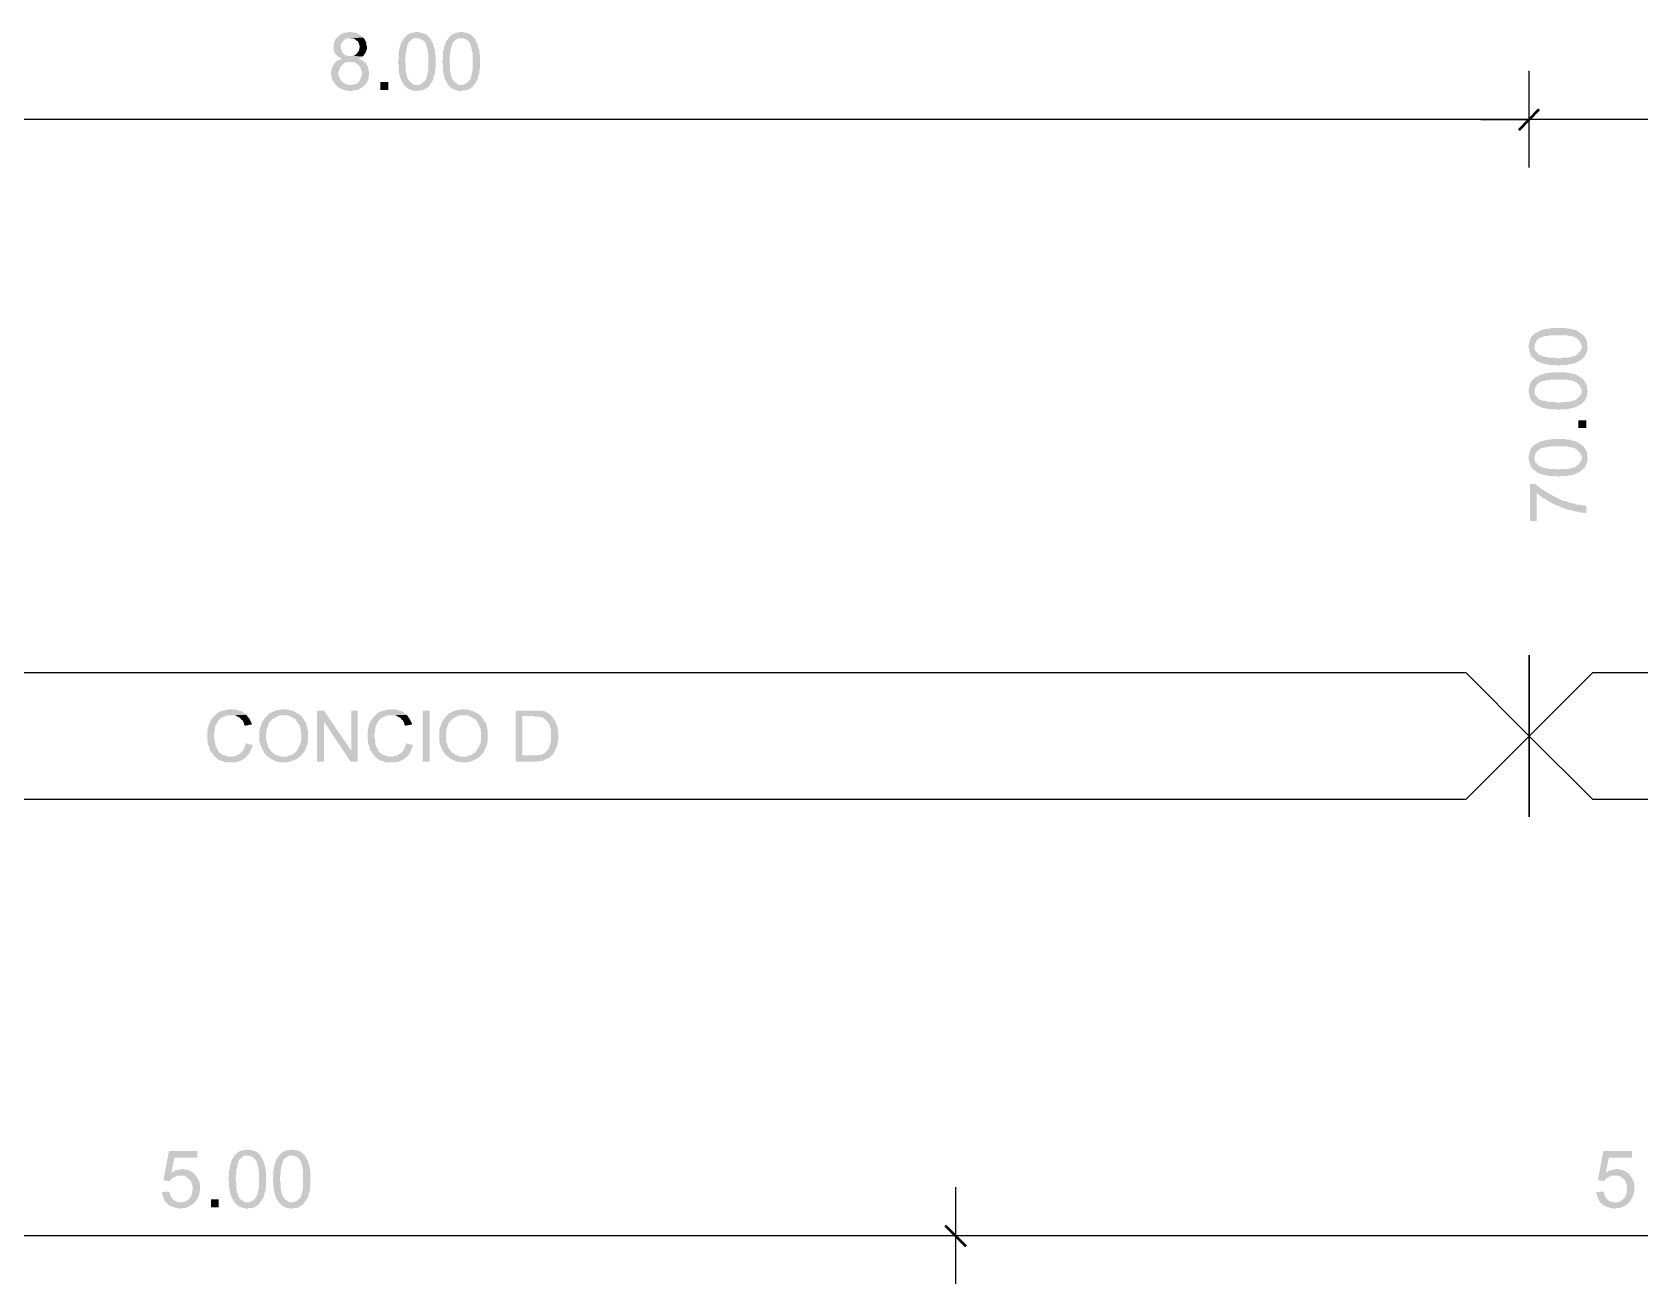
# Model space of a CAD drawing. Header units: millimetres. Extents: x 0.3 to 47.5, y 0.1 to 28.
# Drawn here: x 34.256 to 36.462, y 23.695 to 25.412 of the extents above; entities that cross this region are included whole.
import ezdxf

# ---------------------------------------------------------------- set-up
doc = ezdxf.new("R2010")
doc.units = ezdxf.units.MM
doc.layers.add('PDF _Geometria', color=7, linetype='Continuous')
doc.layers.add('PDF _Riempimenti solidi', color=7, linetype='Continuous')

msp = doc.modelspace()

# ---------------------------------------------------------------- hatches: boundary and pattern name
at = {"layer": 'PDF _Riempimenti solidi', "transparency": 33554559}
for points in [[(34.6925, 25.4124), (34.69, 25.4124), (34.6875, 25.4116), (34.685, 25.4116), (34.6833, 25.4107), (34.6817, 25.4099), (34.6792, 25.4091), (34.6775, 25.4074), (34.6767, 25.4066), (34.6758, 25.4057), (34.6742, 25.4041), (34.6725, 25.4024), (34.6717, 25.4007), (34.6708, 25.3982), (34.6708, 25.3966), (34.67, 25.3941), (34.67, 25.3899), (34.6708, 25.3882), (34.6708, 25.3857), (34.6717, 25.3841), (34.6733, 25.3824), (34.6742, 25.3807), (34.6758, 25.3791), (34.6775, 25.3782), (34.68, 25.3766), (34.6817, 25.3757), (34.6792, 25.3749), (34.6775, 25.3741), (34.675, 25.3732), (34.6708, 25.3691), (34.6708, 25.3682), (34.6692, 25.3666), (34.6683, 25.3649), (34.6675, 25.3624), (34.6675, 25.3607), (34.6667, 25.3582), (34.6667, 25.3541), (34.6675, 25.3516), (34.6675, 25.3499), (34.6683, 25.3474), (34.6692, 25.3457), (34.67, 25.3441), (34.6717, 25.3424), (34.6725, 25.3407), (34.6742, 25.3391), (34.6933, 25.3399), (34.6908, 25.3399), (34.6883, 25.3407), (34.6867, 25.3407), (34.685, 25.3424), (34.6833, 25.3432), (34.6817, 25.3441), (34.68, 25.3457), (34.6792, 25.3482), (34.6783, 25.3499), (34.6775, 25.3516), (34.6767, 25.3541), (34.6767, 25.3574), (34.6775, 25.3599), (34.6783, 25.3616), (34.6792, 25.3641), (34.68, 25.3657), (34.6817, 25.3674), (34.6825, 25.3682), (34.6842, 25.3699), (34.6867, 25.3707), (34.6883, 25.3716), (34.7117, 25.3716), (34.71, 25.3732), (34.7083, 25.3741), (34.7058, 25.3749), (34.7042, 25.3757), (34.7067, 25.3766), (34.7083, 25.3782), (34.71, 25.3791), (34.6933, 25.3799), (34.6892, 25.3799), (34.6867, 25.3807), (34.685, 25.3816), (34.6833, 25.3832), (34.6825, 25.3841), (34.6817, 25.3857), (34.6808, 25.3882), (34.68, 25.3899), (34.68, 25.3957), (34.6808, 25.3974), (34.6825, 25.3991), (34.6833, 25.4007), (34.685, 25.4016), (34.6867, 25.4032), (34.6883, 25.4041), (34.6925, 25.4041), (34.7108, 25.4049), (34.7092, 25.4066), (34.7083, 25.4066), (34.7075, 25.4082), (34.705, 25.4091), (34.7033, 25.4099), (34.7, 25.4116), (34.6975, 25.4116), (34.695, 25.4124)], [(34.7108, 25.4049), (34.6925, 25.4041), (34.6967, 25.4041), (34.6983, 25.4032), (34.7, 25.4024), (34.7017, 25.4007), (34.7033, 25.3999), (34.7042, 25.3982), (34.705, 25.3957), (34.7058, 25.3941), (34.7058, 25.3907), (34.705, 25.3882), (34.705, 25.3866), (34.7033, 25.3849), (34.7025, 25.3832), (34.7008, 25.3824), (34.6992, 25.3807), (34.6975, 25.3799), (34.6933, 25.3799), (34.71, 25.3791), (34.7117, 25.3807), (34.7125, 25.3824), (34.7133, 25.3832), (34.7142, 25.3849), (34.715, 25.3874), (34.7158, 25.3891), (34.7158, 25.3932), (34.715, 25.3949), (34.715, 25.3974), (34.7142, 25.3991), (34.7133, 25.4016), (34.7125, 25.4032)], [(34.7667, 25.4041), (34.7658, 25.4024), (34.7642, 25.4007), (34.7633, 25.3991), (34.7625, 25.3966), (34.7617, 25.3949), (34.7617, 25.3941), (34.7608, 25.3924), (34.7608, 25.3907), (34.76, 25.3882), (34.76, 25.3866), (34.7592, 25.3841), (34.7592, 25.3749), (34.7583, 25.3724), (34.7583, 25.3707), (34.7592, 25.3682), (34.7592, 25.3599), (34.76, 25.3582), (34.76, 25.3557), (34.7608, 25.3532), (34.7608, 25.3516), (34.7617, 25.3499), (34.7625, 25.3474), (34.7633, 25.3457), (34.765, 25.3424), (34.7658, 25.3416), (34.7667, 25.3399), (34.7675, 25.3391), (34.7842, 25.3399), (34.7817, 25.3399), (34.78, 25.3407), (34.7783, 25.3416), (34.7767, 25.3432), (34.775, 25.3441), (34.7733, 25.3466), (34.7725, 25.3474), (34.7708, 25.3507), (34.7708, 25.3524), (34.77, 25.3541), (34.77, 25.3557), (34.7692, 25.3582), (34.7692, 25.3657), (34.7683, 25.3691), (34.7683, 25.3766), (34.7692, 25.3799), (34.7692, 25.3849), (34.77, 25.3866), (34.77, 25.3891), (34.7708, 25.3907), (34.7708, 25.3932), (34.7717, 25.3949), (34.7725, 25.3957), (34.7725, 25.3974), (34.7733, 25.3991), (34.775, 25.3999), (34.7767, 25.4016), (34.7783, 25.4032), (34.78, 25.4041), (34.7842, 25.4041)], [(34.7842, 25.4124), (34.7817, 25.4124), (34.78, 25.4116), (34.7775, 25.4116), (34.7758, 25.4107), (34.7733, 25.4099), (34.7717, 25.4091), (34.77, 25.4074), (34.7683, 25.4057), (34.7667, 25.4041), (34.7875, 25.4041), (34.7892, 25.4032), (34.7908, 25.4024), (34.7925, 25.4016), (34.7942, 25.3999), (34.7958, 25.3982), (34.7958, 25.3974), (34.7967, 25.3966), (34.7975, 25.3949), (34.7975, 25.3932), (34.7983, 25.3916), (34.7983, 25.3899), (34.7992, 25.3882), (34.7992, 25.3857), (34.8, 25.3832), (34.8, 25.3599), (34.7992, 25.3582), (34.7992, 25.3557), (34.7983, 25.3541), (34.7983, 25.3516), (34.7975, 25.3499), (34.7967, 25.3491), (34.7967, 25.3474), (34.7958, 25.3466), (34.795, 25.3457), (34.7933, 25.3441), (34.7917, 25.3424), (34.7883, 25.3407), (34.7867, 25.3399), (34.7842, 25.3399), (34.7675, 25.3391), (34.7692, 25.3374), (34.77, 25.3366), (34.7717, 25.3349), (34.7742, 25.3341), (34.7775, 25.3324), (34.78, 25.3324), (34.7817, 25.3316), (34.785, 25.3316), (34.7867, 25.3324), (34.7917, 25.3324), (34.7933, 25.3332), (34.795, 25.3341), (34.7975, 25.3357), (34.7983, 25.3366), (34.7992, 25.3366), (34.8008, 25.3382), (34.8017, 25.3399), (34.8033, 25.3416), (34.8042, 25.3432), (34.8058, 25.3457), (34.8067, 25.3474), (34.8075, 25.3499), (34.8075, 25.3516), (34.8083, 25.3541), (34.8092, 25.3557), (34.8092, 25.3599), (34.81, 25.3624), (34.81, 25.3807), (34.8092, 25.3832), (34.8092, 25.3874), (34.8083, 25.3891), (34.8083, 25.3907), (34.8075, 25.3924), (34.8067, 25.3949), (34.8067, 25.3966), (34.805, 25.3991), (34.8042, 25.4007), (34.8033, 25.4024), (34.8025, 25.4041), (34.7992, 25.4074), (34.7975, 25.4091), (34.7958, 25.4099), (34.795, 25.4099), (34.7933, 25.4107), (34.7908, 25.4116), (34.7892, 25.4116), (34.7867, 25.4124)], [(34.8275, 25.4041), (34.8267, 25.4024), (34.825, 25.4007), (34.8242, 25.3991), (34.8233, 25.3966), (34.8225, 25.3949), (34.8225, 25.3941), (34.8217, 25.3924), (34.8217, 25.3907), (34.8208, 25.3882), (34.8208, 25.3866), (34.82, 25.3841), (34.82, 25.3749), (34.8192, 25.3724), (34.8192, 25.3707), (34.82, 25.3682), (34.82, 25.3599), (34.8208, 25.3582), (34.8208, 25.3557), (34.8217, 25.3532), (34.8217, 25.3516), (34.8225, 25.3499), (34.8233, 25.3474), (34.825, 25.3441), (34.8258, 25.3424), (34.8267, 25.3416), (34.8275, 25.3399), (34.8283, 25.3391), (34.845, 25.3399), (34.8425, 25.3399), (34.8392, 25.3416), (34.8375, 25.3432), (34.8358, 25.3441), (34.8342, 25.3466), (34.8333, 25.3474), (34.8325, 25.3491), (34.8317, 25.3507), (34.8317, 25.3524), (34.8308, 25.3541), (34.8308, 25.3557), (34.83, 25.3582), (34.83, 25.3657), (34.8292, 25.3691), (34.8292, 25.3766), (34.83, 25.3799), (34.83, 25.3849), (34.8308, 25.3866), (34.8308, 25.3891), (34.8317, 25.3907), (34.8317, 25.3932), (34.8325, 25.3949), (34.8333, 25.3957), (34.8333, 25.3974), (34.8342, 25.3991), (34.8358, 25.3999), (34.8392, 25.4032), (34.8408, 25.4041), (34.845, 25.4041)], [(34.845, 25.4124), (34.8425, 25.4124), (34.8408, 25.4116), (34.8383, 25.4116), (34.8367, 25.4107), (34.8342, 25.4099), (34.8325, 25.4091), (34.8275, 25.4041), (34.8483, 25.4041), (34.85, 25.4032), (34.8533, 25.4016), (34.8567, 25.3982), (34.8567, 25.3974), (34.8575, 25.3966), (34.8583, 25.3949), (34.8583, 25.3932), (34.8592, 25.3916), (34.8592, 25.3899), (34.86, 25.3882), (34.86, 25.3857), (34.8608, 25.3832), (34.8608, 25.3599), (34.86, 25.3582), (34.86, 25.3557), (34.8592, 25.3541), (34.8592, 25.3516), (34.8583, 25.3499), (34.8575, 25.3491), (34.8575, 25.3474), (34.8567, 25.3466), (34.8558, 25.3457), (34.8542, 25.3441), (34.8525, 25.3424), (34.8508, 25.3416), (34.8492, 25.3407), (34.8475, 25.3399), (34.845, 25.3399), (34.8283, 25.3391), (34.83, 25.3374), (34.8325, 25.3349), (34.835, 25.3341), (34.8367, 25.3332), (34.8383, 25.3324), (34.8408, 25.3324), (34.8425, 25.3316), (34.8458, 25.3316), (34.8475, 25.3324), (34.8525, 25.3324), (34.8558, 25.3341), (34.8583, 25.3357), (34.8592, 25.3366), (34.86, 25.3366), (34.8617, 25.3382), (34.8625, 25.3399), (34.8642, 25.3416), (34.865, 25.3432), (34.8667, 25.3457), (34.8675, 25.3474), (34.8683, 25.3499), (34.8683, 25.3516), (34.8692, 25.3541), (34.87, 25.3557), (34.87, 25.3599), (34.8708, 25.3624), (34.8708, 25.3807), (34.87, 25.3832), (34.87, 25.3874), (34.8692, 25.3891), (34.8692, 25.3907), (34.8683, 25.3924), (34.8675, 25.3949), (34.8675, 25.3966), (34.8658, 25.3991), (34.865, 25.4007), (34.8642, 25.4024), (34.8633, 25.4041), (34.8617, 25.4057), (34.8583, 25.4091), (34.8567, 25.4099), (34.8558, 25.4099), (34.8542, 25.4107), (34.8517, 25.4116), (34.85, 25.4116), (34.8475, 25.4124)], [(34.7117, 25.3716), (34.6925, 25.3716), (34.6967, 25.3716), (34.6992, 25.3707), (34.7008, 25.3699), (34.7025, 25.3682), (34.7042, 25.3674), (34.7058, 25.3657), (34.7067, 25.3641), (34.7075, 25.3624), (34.7083, 25.3599), (34.7092, 25.3582), (34.7092, 25.3541), (34.7083, 25.3516), (34.7075, 25.3499), (34.7067, 25.3474), (34.7058, 25.3457), (34.7042, 25.3441), (34.7033, 25.3432), (34.7017, 25.3416), (34.6992, 25.3407), (34.6975, 25.3407), (34.695, 25.3399), (34.6933, 25.3399), (34.6742, 25.3391), (34.675, 25.3382), (34.6767, 25.3366), (34.6783, 25.3357), (34.6817, 25.3341), (34.6842, 25.3332), (34.6858, 25.3324), (34.6883, 25.3324), (34.6908, 25.3316), (34.6942, 25.3316), (34.6967, 25.3324), (34.6992, 25.3324), (34.7008, 25.3332), (34.7033, 25.3332), (34.705, 25.3341), (34.7067, 25.3349), (34.7083, 25.3366), (34.71, 25.3374), (34.7117, 25.3391), (34.7133, 25.3399), (34.7142, 25.3416), (34.7158, 25.3432), (34.7167, 25.3457), (34.7175, 25.3474), (34.7183, 25.3491), (34.7183, 25.3532), (34.7192, 25.3557), (34.7183, 25.3582), (34.7183, 25.3607), (34.7175, 25.3624), (34.7175, 25.3649), (34.7158, 25.3666), (34.715, 25.3682), (34.715, 25.3691), (34.7133, 25.3707)], [(36.31, 24.9807), (36.31, 24.9782), (36.3108, 24.9766), (36.3108, 24.9741), (36.3117, 24.9724), (36.3125, 24.9699), (36.3133, 24.9682), (36.315, 24.9666), (36.3167, 24.9649), (36.3183, 24.9632), (36.3183, 24.9841), (36.3192, 24.9857), (36.32, 24.9874), (36.3208, 24.9891), (36.3225, 24.9907), (36.3242, 24.9924), (36.325, 24.9924), (36.3258, 24.9932), (36.3275, 24.9941), (36.3292, 24.9941), (36.3308, 24.9949), (36.3325, 24.9949), (36.3342, 24.9957), (36.3367, 24.9957), (36.3392, 24.9966), (36.3625, 24.9966), (36.3642, 24.9957), (36.3667, 24.9957), (36.3683, 24.9949), (36.3708, 24.9949), (36.3725, 24.9941), (36.3733, 24.9932), (36.375, 24.9932), (36.3758, 24.9924), (36.3767, 24.9916), (36.3783, 24.9899), (36.38, 24.9882), (36.3808, 24.9866), (36.3825, 24.9832), (36.3825, 24.9807), (36.3833, 24.9641), (36.385, 24.9657), (36.3858, 24.9666), (36.3875, 24.9682), (36.3883, 24.9707), (36.39, 24.9741), (36.39, 24.9766), (36.3908, 24.9782), (36.3908, 24.9816), (36.39, 24.9832), (36.39, 24.9882), (36.3883, 24.9916), (36.3867, 24.9941), (36.3858, 24.9949), (36.3858, 24.9957), (36.3842, 24.9974), (36.3825, 24.9982), (36.3808, 24.9999), (36.3792, 25.0007), (36.3767, 25.0024), (36.375, 25.0032), (36.3725, 25.0041), (36.3708, 25.0041), (36.3683, 25.0049), (36.3667, 25.0057), (36.3625, 25.0057), (36.36, 25.0066), (36.3417, 25.0066), (36.3392, 25.0057), (36.335, 25.0057), (36.3333, 25.0049), (36.3317, 25.0049), (36.33, 25.0041), (36.3275, 25.0032), (36.3258, 25.0032), (36.3233, 25.0016), (36.3217, 25.0007), (36.32, 24.9999), (36.3183, 24.9991), (36.3167, 24.9974), (36.315, 24.9957), (36.3133, 24.9941), (36.3125, 24.9924), (36.3125, 24.9916), (36.3117, 24.9899), (36.3108, 24.9874), (36.3108, 24.9857), (36.31, 24.9832)], [(36.3183, 24.9632), (36.32, 24.9624), (36.3217, 24.9607), (36.3233, 24.9599), (36.3258, 24.9591), (36.3275, 24.9582), (36.3283, 24.9582), (36.33, 24.9574), (36.3317, 24.9574), (36.3342, 24.9566), (36.3358, 24.9566), (36.3383, 24.9557), (36.3475, 24.9557), (36.35, 24.9549), (36.3517, 24.9549), (36.3542, 24.9557), (36.3625, 24.9557), (36.3642, 24.9566), (36.3667, 24.9566), (36.3692, 24.9574), (36.3708, 24.9574), (36.3725, 24.9582), (36.375, 24.9591), (36.3783, 24.9607), (36.38, 24.9616), (36.3808, 24.9624), (36.3825, 24.9632), (36.3833, 24.9641), (36.3825, 24.9807), (36.3825, 24.9782), (36.3817, 24.9766), (36.3808, 24.9749), (36.3792, 24.9732), (36.3783, 24.9716), (36.3758, 24.9699), (36.375, 24.9691), (36.3733, 24.9682), (36.3717, 24.9674), (36.37, 24.9674), (36.3683, 24.9666), (36.3667, 24.9666), (36.3642, 24.9657), (36.3567, 24.9657), (36.3533, 24.9649), (36.3483, 24.9649), (36.3458, 24.9657), (36.3375, 24.9657), (36.3358, 24.9666), (36.3333, 24.9666), (36.3317, 24.9674), (36.3292, 24.9674), (36.3275, 24.9682), (36.3267, 24.9691), (36.325, 24.9691), (36.3233, 24.9699), (36.3225, 24.9716), (36.3208, 24.9732), (36.3192, 24.9749), (36.3183, 24.9766), (36.3183, 24.9807)], [(36.31, 24.9199), (36.31, 24.9174), (36.3108, 24.9157), (36.3108, 24.9132), (36.3117, 24.9116), (36.3125, 24.9091), (36.3133, 24.9074), (36.3167, 24.9041), (36.3183, 24.9024), (36.3183, 24.9232), (36.3192, 24.9249), (36.32, 24.9266), (36.3208, 24.9282), (36.3242, 24.9316), (36.325, 24.9316), (36.3258, 24.9324), (36.3275, 24.9332), (36.3292, 24.9332), (36.3308, 24.9341), (36.3325, 24.9341), (36.3342, 24.9349), (36.3367, 24.9349), (36.3392, 24.9357), (36.3625, 24.9357), (36.3642, 24.9349), (36.3667, 24.9349), (36.3683, 24.9341), (36.3708, 24.9341), (36.3725, 24.9332), (36.3733, 24.9324), (36.375, 24.9324), (36.3758, 24.9316), (36.3767, 24.9307), (36.3783, 24.9291), (36.38, 24.9274), (36.3808, 24.9257), (36.3825, 24.9224), (36.3825, 24.9199), (36.3833, 24.9032), (36.385, 24.9049), (36.3858, 24.9057), (36.3875, 24.9074), (36.3883, 24.9099), (36.39, 24.9132), (36.39, 24.9157), (36.3908, 24.9174), (36.3908, 24.9207), (36.39, 24.9224), (36.39, 24.9274), (36.3883, 24.9307), (36.3867, 24.9332), (36.3858, 24.9341), (36.3858, 24.9349), (36.3842, 24.9366), (36.3825, 24.9374), (36.3808, 24.9391), (36.3792, 24.9399), (36.3767, 24.9416), (36.375, 24.9424), (36.3725, 24.9432), (36.3708, 24.9432), (36.3683, 24.9441), (36.3667, 24.9449), (36.3625, 24.9449), (36.36, 24.9457), (36.3417, 24.9457), (36.3392, 24.9449), (36.335, 24.9449), (36.3333, 24.9441), (36.3317, 24.9441), (36.33, 24.9432), (36.3275, 24.9424), (36.3258, 24.9424), (36.3233, 24.9407), (36.3217, 24.9399), (36.32, 24.9391), (36.3183, 24.9382), (36.315, 24.9349), (36.3133, 24.9332), (36.3125, 24.9316), (36.3125, 24.9307), (36.3117, 24.9291), (36.3108, 24.9266), (36.3108, 24.9249), (36.31, 24.9224)], [(36.3183, 24.9024), (36.32, 24.9016), (36.3217, 24.8999), (36.3233, 24.8991), (36.3258, 24.8982), (36.3275, 24.8974), (36.3283, 24.8974), (36.33, 24.8966), (36.3317, 24.8966), (36.3342, 24.8957), (36.3358, 24.8957), (36.3383, 24.8949), (36.3475, 24.8949), (36.35, 24.8941), (36.3517, 24.8941), (36.3542, 24.8949), (36.3625, 24.8949), (36.3642, 24.8957), (36.3667, 24.8957), (36.3692, 24.8966), (36.3708, 24.8966), (36.3725, 24.8974), (36.375, 24.8982), (36.3767, 24.8991), (36.3783, 24.8999), (36.38, 24.9007), (36.3808, 24.9016), (36.3825, 24.9024), (36.3833, 24.9032), (36.3825, 24.9199), (36.3825, 24.9174), (36.3808, 24.9141), (36.3792, 24.9124), (36.3783, 24.9107), (36.3758, 24.9091), (36.375, 24.9082), (36.3717, 24.9066), (36.37, 24.9066), (36.3683, 24.9057), (36.3667, 24.9057), (36.3642, 24.9049), (36.3567, 24.9049), (36.3533, 24.9041), (36.3483, 24.9041), (36.3458, 24.9049), (36.3375, 24.9049), (36.3358, 24.9057), (36.3333, 24.9057), (36.3317, 24.9066), (36.3292, 24.9066), (36.3275, 24.9074), (36.3267, 24.9082), (36.325, 24.9082), (36.3233, 24.9091), (36.3225, 24.9107), (36.3192, 24.9141), (36.3183, 24.9157), (36.3183, 24.9199)], [(36.31, 24.8282), (36.31, 24.8257), (36.3108, 24.8241), (36.3108, 24.8216), (36.3117, 24.8199), (36.3125, 24.8174), (36.3133, 24.8157), (36.315, 24.8141), (36.3167, 24.8124), (36.3183, 24.8107), (36.3183, 24.8316), (36.3192, 24.8332), (36.32, 24.8349), (36.3208, 24.8366), (36.3225, 24.8382), (36.3242, 24.8399), (36.325, 24.8399), (36.3258, 24.8407), (36.3275, 24.8416), (36.3292, 24.8416), (36.3308, 24.8424), (36.3325, 24.8424), (36.3342, 24.8432), (36.3367, 24.8432), (36.3392, 24.8441), (36.3625, 24.8441), (36.3642, 24.8432), (36.3667, 24.8432), (36.3683, 24.8424), (36.3708, 24.8424), (36.3725, 24.8416), (36.3733, 24.8407), (36.375, 24.8407), (36.3758, 24.8399), (36.3767, 24.8391), (36.3783, 24.8374), (36.38, 24.8357), (36.3808, 24.8341), (36.3825, 24.8307), (36.3825, 24.8282), (36.3833, 24.8116), (36.385, 24.8132), (36.3858, 24.8141), (36.3875, 24.8157), (36.3883, 24.8182), (36.39, 24.8216), (36.39, 24.8241), (36.3908, 24.8257), (36.3908, 24.8291), (36.39, 24.8307), (36.39, 24.8357), (36.3883, 24.8391), (36.3867, 24.8416), (36.3858, 24.8424), (36.3858, 24.8432), (36.3842, 24.8449), (36.3825, 24.8457), (36.3808, 24.8474), (36.3792, 24.8482), (36.3767, 24.8499), (36.375, 24.8507), (36.3725, 24.8516), (36.3708, 24.8516), (36.3683, 24.8524), (36.3667, 24.8532), (36.3625, 24.8532), (36.36, 24.8541), (36.3417, 24.8541), (36.3392, 24.8532), (36.335, 24.8532), (36.3333, 24.8524), (36.3317, 24.8524), (36.33, 24.8516), (36.3275, 24.8507), (36.3258, 24.8507), (36.3233, 24.8491), (36.3183, 24.8466), (36.3167, 24.8449), (36.315, 24.8432), (36.3133, 24.8416), (36.3125, 24.8399), (36.3125, 24.8391), (36.3117, 24.8374), (36.3108, 24.8349), (36.3108, 24.8332), (36.31, 24.8307)], [(36.3183, 24.8107), (36.32, 24.8099), (36.3217, 24.8082), (36.3233, 24.8074), (36.3258, 24.8066), (36.3275, 24.8057), (36.3283, 24.8057), (36.33, 24.8049), (36.3317, 24.8049), (36.3342, 24.8041), (36.3358, 24.8041), (36.3383, 24.8032), (36.3475, 24.8032), (36.35, 24.8024), (36.3517, 24.8024), (36.3542, 24.8032), (36.3625, 24.8032), (36.3642, 24.8041), (36.3667, 24.8041), (36.3692, 24.8049), (36.3708, 24.8049), (36.3725, 24.8057), (36.375, 24.8066), (36.3767, 24.8074), (36.38, 24.8091), (36.3808, 24.8099), (36.3825, 24.8107), (36.3833, 24.8116), (36.3825, 24.8282), (36.3825, 24.8257), (36.3817, 24.8241), (36.3808, 24.8224), (36.3792, 24.8207), (36.3783, 24.8191), (36.3758, 24.8174), (36.375, 24.8166), (36.3733, 24.8157), (36.3717, 24.8149), (36.37, 24.8149), (36.3683, 24.8141), (36.3667, 24.8141), (36.3642, 24.8132), (36.3567, 24.8132), (36.3533, 24.8124), (36.3483, 24.8124), (36.3458, 24.8132), (36.3375, 24.8132), (36.3358, 24.8141), (36.3333, 24.8141), (36.3317, 24.8149), (36.3292, 24.8149), (36.3275, 24.8157), (36.3267, 24.8166), (36.325, 24.8166), (36.3233, 24.8174), (36.3225, 24.8191), (36.3208, 24.8207), (36.3192, 24.8224), (36.3183, 24.8241), (36.3183, 24.8282)], [(36.3117, 24.7924), (36.3117, 24.7416), (36.3208, 24.7416), (36.3208, 24.7807), (36.3208, 24.7799), (36.3225, 24.7791), (36.3258, 24.7757), (36.3275, 24.7749), (36.3292, 24.7732), (36.3317, 24.7724), (36.3333, 24.7716), (36.335, 24.7699), (36.3375, 24.7691), (36.3392, 24.7674), (36.3417, 24.7666), (36.3425, 24.7657), (36.3458, 24.7641), (36.3483, 24.7632), (36.35, 24.7624), (36.3525, 24.7616), (36.3542, 24.7607), (36.3567, 24.7599), (36.3583, 24.7591), (36.3608, 24.7582), (36.3625, 24.7574), (36.365, 24.7574), (36.3667, 24.7566), (36.3675, 24.7566), (36.37, 24.7557), (36.3725, 24.7549), (36.375, 24.7549), (36.3775, 24.7541), (36.3792, 24.7541), (36.3817, 24.7532), (36.3875, 24.7532), (36.3892, 24.7524), (36.3892, 24.7624), (36.3867, 24.7632), (36.3825, 24.7632), (36.38, 24.7641), (36.3758, 24.7641), (36.3733, 24.7649), (36.3717, 24.7657), (36.3692, 24.7657), (36.3675, 24.7666), (36.3667, 24.7666), (36.3642, 24.7674), (36.3625, 24.7682), (36.36, 24.7691), (36.3583, 24.7691), (36.3558, 24.7699), (36.3542, 24.7707), (36.3525, 24.7716), (36.35, 24.7732), (36.3483, 24.7741), (36.3458, 24.7749), (36.3425, 24.7766), (36.34, 24.7782), (36.3383, 24.7791), (36.3367, 24.7799), (36.3342, 24.7816), (36.3325, 24.7824), (36.33, 24.7841), (36.3283, 24.7849), (36.3267, 24.7866), (36.325, 24.7874), (36.3233, 24.7891), (36.3217, 24.7899), (36.32, 24.7916), (36.3192, 24.7924)], [(34.53, 24.4832), (34.5258, 24.4832), (34.5233, 24.4824), (34.5217, 24.4824), (34.52, 24.4816), (34.5183, 24.4816), (34.5158, 24.4807), (34.5142, 24.4799), (34.5125, 24.4791), (34.5108, 24.4782), (34.5092, 24.4766), (34.5083, 24.4757), (34.5067, 24.4741), (34.505, 24.4732), (34.5042, 24.4716), (34.5025, 24.4699), (34.5017, 24.4682), (34.5008, 24.4666), (34.5, 24.4649), (34.4992, 24.4632), (34.4983, 24.4607), (34.4983, 24.4591), (34.4975, 24.4574), (34.4975, 24.4557), (34.4967, 24.4532), (34.4967, 24.4416), (34.4975, 24.4399), (34.4975, 24.4357), (34.4983, 24.4341), (34.4992, 24.4324), (34.5, 24.4299), (34.5, 24.4282), (34.5008, 24.4266), (34.5025, 24.4249), (34.5033, 24.4232), (34.5042, 24.4216), (34.5058, 24.4199), (34.5067, 24.4182), (34.5083, 24.4174), (34.5292, 24.4182), (34.5258, 24.4182), (34.5242, 24.4191), (34.5225, 24.4191), (34.5208, 24.4199), (34.5183, 24.4207), (34.5167, 24.4216), (34.5158, 24.4224), (34.5142, 24.4232), (34.5125, 24.4249), (34.5117, 24.4266), (34.5108, 24.4282), (34.51, 24.4299), (34.5092, 24.4316), (34.5083, 24.4316), (34.5083, 24.4332), (34.5075, 24.4357), (34.5075, 24.4374), (34.5067, 24.4391), (34.5067, 24.4432), (34.5058, 24.4449), (34.5058, 24.4491), (34.5067, 24.4516), (34.5067, 24.4549), (34.5075, 24.4574), (34.5075, 24.4591), (34.5092, 24.4624), (34.51, 24.4641), (34.5117, 24.4674), (34.5133, 24.4691), (34.5142, 24.4699), (34.5158, 24.4716), (34.5167, 24.4716), (34.5183, 24.4724), (34.52, 24.4732), (34.5233, 24.4749), (34.53, 24.4749), (34.55, 24.4757), (34.5492, 24.4766), (34.5475, 24.4774), (34.5467, 24.4782), (34.545, 24.4799), (34.5433, 24.4807), (34.5417, 24.4807), (34.54, 24.4816), (34.5375, 24.4824), (34.5358, 24.4824), (34.5342, 24.4832), (34.5317, 24.4832)], [(34.55, 24.4757), (34.53, 24.4749), (34.5342, 24.4749), (34.5367, 24.4741), (34.54, 24.4724), (34.5417, 24.4716), (34.5425, 24.4707), (34.5433, 24.4691), (34.545, 24.4682), (34.5458, 24.4666), (34.5467, 24.4649), (34.5475, 24.4624), (34.5483, 24.4607), (34.5575, 24.4624), (34.5575, 24.4641), (34.555, 24.4691), (34.5542, 24.4707), (34.5525, 24.4724), (34.5517, 24.4741)], [(34.58, 24.4757), (34.5758, 24.4716), (34.575, 24.4699), (34.5742, 24.4682), (34.5725, 24.4666), (34.5717, 24.4657), (34.5717, 24.4641), (34.5708, 24.4616), (34.57, 24.4599), (34.5692, 24.4582), (34.5692, 24.4566), (34.5683, 24.4541), (34.5683, 24.4391), (34.5692, 24.4374), (34.5692, 24.4357), (34.57, 24.4341), (34.5708, 24.4316), (34.5717, 24.4299), (34.5725, 24.4282), (34.5733, 24.4266), (34.5742, 24.4249), (34.575, 24.4232), (34.5767, 24.4216), (34.5775, 24.4199), (34.5792, 24.4191), (34.5808, 24.4174), (34.5825, 24.4166), (34.5842, 24.4149), (34.585, 24.4149), (34.5917, 24.4116), (34.5942, 24.4116), (34.5958, 24.4107), (34.6075, 24.4107), (34.61, 24.4116), (34.6117, 24.4116), (34.615, 24.4132), (34.6175, 24.4141), (34.6192, 24.4149), (34.6208, 24.4157), (34.6225, 24.4174), (34.6242, 24.4182), (34.5975, 24.4182), (34.5958, 24.4191), (34.5942, 24.4199), (34.5925, 24.4199), (34.5892, 24.4216), (34.5875, 24.4232), (34.5858, 24.4241), (34.5842, 24.4257), (34.5833, 24.4274), (34.5817, 24.4291), (34.5808, 24.4307), (34.58, 24.4316), (34.58, 24.4341), (34.5792, 24.4357), (34.5783, 24.4374), (34.5783, 24.4391), (34.5775, 24.4416), (34.5775, 24.4499), (34.5783, 24.4524), (34.5783, 24.4566), (34.5792, 24.4582), (34.58, 24.4599), (34.58, 24.4616), (34.5808, 24.4632), (34.5817, 24.4649), (34.5825, 24.4657), (34.5842, 24.4674), (34.585, 24.4682), (34.5858, 24.4691), (34.5875, 24.4707), (34.5942, 24.4741), (34.5958, 24.4749), (34.6017, 24.4749)], [(34.6017, 24.4832), (34.5975, 24.4832), (34.5958, 24.4824), (34.5933, 24.4824), (34.5917, 24.4816), (34.59, 24.4816), (34.5867, 24.4799), (34.585, 24.4791), (34.5833, 24.4782), (34.5817, 24.4774), (34.58, 24.4757), (34.6017, 24.4749), (34.6075, 24.4749), (34.6092, 24.4741), (34.6125, 24.4724), (34.6142, 24.4716), (34.6158, 24.4707), (34.6175, 24.4699), (34.6183, 24.4682), (34.62, 24.4666), (34.6208, 24.4649), (34.6217, 24.4632), (34.6233, 24.4616), (34.6233, 24.4599), (34.6242, 24.4582), (34.625, 24.4566), (34.625, 24.4532), (34.6258, 24.4507), (34.6258, 24.4407), (34.625, 24.4391), (34.625, 24.4366), (34.6242, 24.4349), (34.6233, 24.4332), (34.6208, 24.4282), (34.62, 24.4274), (34.6192, 24.4257), (34.6175, 24.4241), (34.6158, 24.4232), (34.6142, 24.4216), (34.6125, 24.4207), (34.6108, 24.4199), (34.6092, 24.4199), (34.6075, 24.4191), (34.6058, 24.4182), (34.6017, 24.4182), (34.6242, 24.4182), (34.625, 24.4199), (34.6267, 24.4207), (34.6275, 24.4224), (34.6292, 24.4241), (34.63, 24.4257), (34.6308, 24.4274), (34.6317, 24.4291), (34.6325, 24.4316), (34.6342, 24.4349), (34.6342, 24.4366), (34.635, 24.4382), (34.635, 24.4549), (34.6342, 24.4566), (34.6342, 24.4582), (34.6333, 24.4607), (34.6325, 24.4624), (34.6325, 24.4641), (34.6317, 24.4657), (34.6308, 24.4657), (34.63, 24.4674), (34.6283, 24.4707), (34.6267, 24.4724), (34.6258, 24.4741), (34.6242, 24.4749), (34.6225, 24.4766), (34.6192, 24.4782), (34.6183, 24.4791), (34.6167, 24.4799), (34.6133, 24.4816), (34.6117, 24.4816), (34.61, 24.4824), (34.6075, 24.4824), (34.6058, 24.4832), (34.6042, 24.4832)], [(34.6567, 24.4816), (34.6475, 24.4816), (34.6475, 24.4116), (34.6567, 24.4116), (34.6567, 24.4666)], [(34.7033, 24.4816), (34.6942, 24.4816), (34.6942, 24.4266), (34.6933, 24.4116), (34.7033, 24.4116)], [(34.75, 24.4832), (34.7458, 24.4832), (34.7433, 24.4824), (34.7417, 24.4824), (34.74, 24.4816), (34.7383, 24.4816), (34.7358, 24.4807), (34.7342, 24.4799), (34.7308, 24.4782), (34.7292, 24.4766), (34.7283, 24.4757), (34.7267, 24.4741), (34.725, 24.4732), (34.7242, 24.4716), (34.7225, 24.4699), (34.7217, 24.4682), (34.7208, 24.4666), (34.72, 24.4649), (34.7192, 24.4632), (34.7183, 24.4607), (34.7183, 24.4591), (34.7175, 24.4574), (34.7175, 24.4557), (34.7167, 24.4532), (34.7167, 24.4416), (34.7175, 24.4399), (34.7175, 24.4357), (34.7183, 24.4341), (34.7192, 24.4324), (34.72, 24.4299), (34.72, 24.4282), (34.7208, 24.4266), (34.7225, 24.4249), (34.7233, 24.4232), (34.7242, 24.4216), (34.7258, 24.4199), (34.7267, 24.4182), (34.7283, 24.4174), (34.7492, 24.4182), (34.7458, 24.4182), (34.7442, 24.4191), (34.7425, 24.4191), (34.7408, 24.4199), (34.7383, 24.4207), (34.7367, 24.4216), (34.7358, 24.4224), (34.7342, 24.4232), (34.7325, 24.4249), (34.7317, 24.4266), (34.7308, 24.4282), (34.7292, 24.4316), (34.7283, 24.4316), (34.7283, 24.4332), (34.7275, 24.4357), (34.7275, 24.4374), (34.7267, 24.4391), (34.7267, 24.4432), (34.7258, 24.4449), (34.7258, 24.4491), (34.7267, 24.4516), (34.7267, 24.4549), (34.7275, 24.4574), (34.7275, 24.4591), (34.7283, 24.4607), (34.7317, 24.4674), (34.7333, 24.4691), (34.7358, 24.4716), (34.7367, 24.4716), (34.7383, 24.4724), (34.74, 24.4732), (34.7417, 24.4741), (34.7433, 24.4749), (34.75, 24.4749), (34.77, 24.4757), (34.7692, 24.4766), (34.7675, 24.4774), (34.7667, 24.4782), (34.765, 24.4799), (34.7633, 24.4807), (34.7617, 24.4807), (34.76, 24.4816), (34.7575, 24.4824), (34.7558, 24.4824), (34.7542, 24.4832), (34.7517, 24.4832)], [(34.77, 24.4757), (34.75, 24.4749), (34.7542, 24.4749), (34.7567, 24.4741), (34.7583, 24.4732), (34.76, 24.4724), (34.7617, 24.4716), (34.7625, 24.4707), (34.7633, 24.4691), (34.765, 24.4682), (34.7658, 24.4666), (34.7667, 24.4649), (34.7675, 24.4624), (34.7683, 24.4607), (34.7775, 24.4624), (34.7775, 24.4641), (34.7767, 24.4657), (34.7758, 24.4674), (34.7742, 24.4707), (34.7725, 24.4724), (34.7717, 24.4741)], [(34.8267, 24.4757), (34.8225, 24.4716), (34.8217, 24.4699), (34.8208, 24.4682), (34.8192, 24.4666), (34.8183, 24.4657), (34.8183, 24.4641), (34.8175, 24.4616), (34.8167, 24.4599), (34.8158, 24.4582), (34.8158, 24.4566), (34.815, 24.4541), (34.815, 24.4391), (34.8158, 24.4374), (34.8158, 24.4357), (34.8167, 24.4341), (34.8175, 24.4316), (34.8183, 24.4299), (34.8192, 24.4282), (34.82, 24.4266), (34.8208, 24.4249), (34.8217, 24.4232), (34.8233, 24.4216), (34.8242, 24.4199), (34.8258, 24.4191), (34.8275, 24.4174), (34.8292, 24.4166), (34.8308, 24.4149), (34.8317, 24.4149), (34.8383, 24.4116), (34.8408, 24.4116), (34.8425, 24.4107), (34.8542, 24.4107), (34.8567, 24.4116), (34.8583, 24.4116), (34.86, 24.4124), (34.8617, 24.4132), (34.8642, 24.4141), (34.8658, 24.4149), (34.8675, 24.4157), (34.8692, 24.4174), (34.8708, 24.4182), (34.8442, 24.4182), (34.8425, 24.4191), (34.8408, 24.4199), (34.8392, 24.4199), (34.8358, 24.4216), (34.8342, 24.4232), (34.8325, 24.4241), (34.8308, 24.4257), (34.83, 24.4274), (34.8283, 24.4291), (34.8275, 24.4307), (34.8267, 24.4316), (34.8267, 24.4341), (34.8258, 24.4357), (34.825, 24.4374), (34.825, 24.4391), (34.8242, 24.4416), (34.8242, 24.4499), (34.825, 24.4524), (34.825, 24.4566), (34.8258, 24.4582), (34.8267, 24.4599), (34.8267, 24.4616), (34.8275, 24.4632), (34.8283, 24.4649), (34.8292, 24.4657), (34.8308, 24.4674), (34.8317, 24.4682), (34.8325, 24.4691), (34.8342, 24.4707), (34.8358, 24.4716), (34.8392, 24.4732), (34.8425, 24.4749), (34.8483, 24.4749)], [(34.8483, 24.4832), (34.8442, 24.4832), (34.8425, 24.4824), (34.84, 24.4824), (34.8383, 24.4816), (34.8367, 24.4816), (34.8333, 24.4799), (34.8317, 24.4791), (34.83, 24.4782), (34.8283, 24.4774), (34.8267, 24.4757), (34.8483, 24.4749), (34.8542, 24.4749), (34.8558, 24.4741), (34.8592, 24.4724), (34.8608, 24.4716), (34.8625, 24.4707), (34.8642, 24.4699), (34.865, 24.4682), (34.8667, 24.4666), (34.8675, 24.4649), (34.8683, 24.4632), (34.87, 24.4616), (34.87, 24.4599), (34.8708, 24.4582), (34.8717, 24.4566), (34.8717, 24.4532), (34.8725, 24.4507), (34.8725, 24.4407), (34.8717, 24.4391), (34.8717, 24.4366), (34.8708, 24.4349), (34.87, 24.4332), (34.8675, 24.4282), (34.8667, 24.4274), (34.8658, 24.4257), (34.8642, 24.4241), (34.8625, 24.4232), (34.8608, 24.4216), (34.8592, 24.4207), (34.8575, 24.4199), (34.8558, 24.4199), (34.8542, 24.4191), (34.8525, 24.4182), (34.8483, 24.4182), (34.8708, 24.4182), (34.8717, 24.4199), (34.8733, 24.4207), (34.8742, 24.4224), (34.8758, 24.4241), (34.8775, 24.4274), (34.8783, 24.4291), (34.8792, 24.4316), (34.88, 24.4332), (34.8808, 24.4349), (34.8808, 24.4366), (34.8817, 24.4382), (34.8817, 24.4549), (34.8808, 24.4566), (34.8808, 24.4582), (34.88, 24.4607), (34.8792, 24.4624), (34.8792, 24.4641), (34.8783, 24.4657), (34.8775, 24.4657), (34.875, 24.4707), (34.8733, 24.4724), (34.8725, 24.4741), (34.8708, 24.4749), (34.8692, 24.4766), (34.8658, 24.4782), (34.865, 24.4791), (34.8633, 24.4799), (34.8617, 24.4807), (34.86, 24.4816), (34.8583, 24.4816), (34.8567, 24.4824), (34.8542, 24.4824), (34.8525, 24.4832), (34.8508, 24.4832)], [(34.9442, 24.4816), (34.92, 24.4816), (34.92, 24.4116), (34.9517, 24.4116), (34.9533, 24.4124), (34.9567, 24.4124), (34.965, 24.4166), (34.9658, 24.4166), (34.9675, 24.4182), (34.9692, 24.4199), (34.9292, 24.4199), (34.9292, 24.4741), (34.9442, 24.4741), (34.9683, 24.4749), (34.9675, 24.4757), (34.9658, 24.4774), (34.9642, 24.4782), (34.9625, 24.4791), (34.9608, 24.4799), (34.9592, 24.4807), (34.9567, 24.4807), (34.955, 24.4816), (34.9467, 24.4816)], [(34.9683, 24.4749), (34.9442, 24.4741), (34.945, 24.4732), (34.9533, 24.4732), (34.955, 24.4724), (34.9567, 24.4724), (34.9583, 24.4716), (34.96, 24.4699), (34.9608, 24.4691), (34.9642, 24.4657), (34.965, 24.4641), (34.9658, 24.4632), (34.9667, 24.4616), (34.9667, 24.4599), (34.9675, 24.4582), (34.9683, 24.4557), (34.9683, 24.4391), (34.9675, 24.4374), (34.9675, 24.4357), (34.9667, 24.4341), (34.9667, 24.4332), (34.9658, 24.4307), (34.9642, 24.4274), (34.9625, 24.4257), (34.9617, 24.4249), (34.9608, 24.4241), (34.9592, 24.4232), (34.9575, 24.4216), (34.955, 24.4216), (34.9542, 24.4207), (34.9525, 24.4207), (34.9508, 24.4199), (34.9292, 24.4199), (34.9692, 24.4199), (34.97, 24.4207), (34.9717, 24.4224), (34.9742, 24.4274), (34.975, 24.4291), (34.9758, 24.4307), (34.9767, 24.4332), (34.9767, 24.4349), (34.9775, 24.4374), (34.9775, 24.4391), (34.9783, 24.4407), (34.9783, 24.4524), (34.9775, 24.4549), (34.9775, 24.4582), (34.9767, 24.4607), (34.9758, 24.4624), (34.9758, 24.4641), (34.975, 24.4649), (34.9742, 24.4666), (34.9733, 24.4682), (34.9725, 24.4699), (34.9708, 24.4716), (34.97, 24.4732)], [(34.5492, 24.4366), (34.5492, 24.4341), (34.5483, 24.4324), (34.5475, 24.4299), (34.5467, 24.4282), (34.5458, 24.4266), (34.545, 24.4257), (34.5433, 24.4241), (34.5425, 24.4232), (34.5417, 24.4224), (34.5383, 24.4207), (34.5367, 24.4199), (34.535, 24.4191), (34.5333, 24.4191), (34.5308, 24.4182), (34.5292, 24.4182), (34.5083, 24.4174), (34.51, 24.4157), (34.5108, 24.4149), (34.5125, 24.4141), (34.5142, 24.4132), (34.5158, 24.4124), (34.5175, 24.4124), (34.5208, 24.4107), (34.5367, 24.4107), (34.5383, 24.4116), (34.54, 24.4116), (34.5417, 24.4124), (34.5433, 24.4132), (34.545, 24.4141), (34.5467, 24.4149), (34.5483, 24.4166), (34.5492, 24.4174), (34.5508, 24.4182), (34.5517, 24.4199), (34.5533, 24.4216), (34.5542, 24.4224), (34.555, 24.4241), (34.5558, 24.4257), (34.5567, 24.4282), (34.5575, 24.4299), (34.5583, 24.4316), (34.5592, 24.4341)], [(34.7692, 24.4366), (34.7692, 24.4341), (34.7683, 24.4324), (34.7675, 24.4299), (34.7667, 24.4282), (34.7658, 24.4266), (34.765, 24.4257), (34.7633, 24.4241), (34.7625, 24.4232), (34.7617, 24.4224), (34.76, 24.4216), (34.7583, 24.4207), (34.755, 24.4191), (34.7533, 24.4191), (34.7508, 24.4182), (34.7492, 24.4182), (34.7283, 24.4174), (34.73, 24.4157), (34.7308, 24.4149), (34.7358, 24.4124), (34.7375, 24.4124), (34.7392, 24.4116), (34.7408, 24.4107), (34.7567, 24.4107), (34.7583, 24.4116), (34.76, 24.4116), (34.7667, 24.4149), (34.7683, 24.4166), (34.7692, 24.4174), (34.7708, 24.4182), (34.7717, 24.4199), (34.7733, 24.4216), (34.7742, 24.4224), (34.7758, 24.4257), (34.7767, 24.4282), (34.7783, 24.4316), (34.7792, 24.4341)], [(34.4833, 23.8774), (34.4442, 23.8774), (34.4367, 23.8374), (34.445, 23.8357), (34.4467, 23.8374), (34.4475, 23.8391), (34.4492, 23.8399), (34.4517, 23.8416), (34.4533, 23.8424), (34.455, 23.8432), (34.46, 23.8432), (34.48, 23.8449), (34.4783, 23.8466), (34.4475, 23.8474), (34.4517, 23.8682), (34.4833, 23.8682)], [(34.5342, 23.8707), (34.5333, 23.8691), (34.5317, 23.8674), (34.5308, 23.8657), (34.53, 23.8632), (34.5292, 23.8616), (34.5292, 23.8607), (34.5283, 23.8591), (34.5283, 23.8574), (34.5275, 23.8549), (34.5275, 23.8532), (34.5267, 23.8507), (34.5267, 23.8416), (34.5258, 23.8391), (34.5258, 23.8374), (34.5267, 23.8349), (34.5267, 23.8266), (34.5275, 23.8249), (34.5275, 23.8224), (34.5283, 23.8199), (34.5283, 23.8182), (34.5292, 23.8166), (34.53, 23.8141), (34.5308, 23.8124), (34.5325, 23.8091), (34.5333, 23.8082), (34.5342, 23.8066), (34.535, 23.8057), (34.5517, 23.8066), (34.5492, 23.8066), (34.5475, 23.8074), (34.5458, 23.8082), (34.5442, 23.8099), (34.5425, 23.8107), (34.5408, 23.8132), (34.54, 23.8141), (34.5392, 23.8157), (34.5383, 23.8174), (34.5383, 23.8191), (34.5375, 23.8207), (34.5375, 23.8224), (34.5367, 23.8249), (34.5367, 23.8324), (34.5358, 23.8357), (34.5358, 23.8432), (34.5367, 23.8466), (34.5367, 23.8516), (34.5375, 23.8532), (34.5375, 23.8557), (34.5383, 23.8574), (34.5383, 23.8599), (34.5392, 23.8616), (34.54, 23.8624), (34.54, 23.8641), (34.5408, 23.8657), (34.5425, 23.8666), (34.5442, 23.8682), (34.5458, 23.8699), (34.5475, 23.8707), (34.5517, 23.8707)], [(34.5517, 23.8791), (34.5492, 23.8791), (34.5475, 23.8782), (34.545, 23.8782), (34.5433, 23.8774), (34.5408, 23.8766), (34.5392, 23.8757), (34.5375, 23.8741), (34.5358, 23.8724), (34.5342, 23.8707), (34.555, 23.8707), (34.56, 23.8682), (34.5617, 23.8666), (34.5633, 23.8649), (34.5633, 23.8641), (34.5642, 23.8632), (34.565, 23.8616), (34.565, 23.8599), (34.5658, 23.8582), (34.5658, 23.8566), (34.5667, 23.8549), (34.5667, 23.8524), (34.5675, 23.8499), (34.5675, 23.8266), (34.5667, 23.8249), (34.5667, 23.8224), (34.5658, 23.8207), (34.5658, 23.8182), (34.565, 23.8166), (34.5642, 23.8157), (34.5642, 23.8141), (34.5633, 23.8132), (34.5625, 23.8124), (34.5608, 23.8107), (34.5592, 23.8091), (34.5542, 23.8066), (34.5517, 23.8066), (34.535, 23.8057), (34.5367, 23.8041), (34.5375, 23.8032), (34.5392, 23.8016), (34.5417, 23.8007), (34.5433, 23.7999), (34.545, 23.7991), (34.5475, 23.7991), (34.5492, 23.7982), (34.5525, 23.7982), (34.5542, 23.7991), (34.5592, 23.7991), (34.5625, 23.8007), (34.565, 23.8024), (34.5658, 23.8032), (34.5667, 23.8032), (34.5683, 23.8049), (34.5692, 23.8066), (34.5708, 23.8082), (34.5717, 23.8099), (34.5733, 23.8124), (34.5742, 23.8141), (34.575, 23.8166), (34.575, 23.8182), (34.5758, 23.8207), (34.5767, 23.8224), (34.5767, 23.8266), (34.5775, 23.8291), (34.5775, 23.8474), (34.5767, 23.8499), (34.5767, 23.8541), (34.5758, 23.8557), (34.5758, 23.8574), (34.575, 23.8591), (34.5742, 23.8616), (34.5742, 23.8632), (34.5725, 23.8657), (34.5717, 23.8674), (34.57, 23.8707), (34.5683, 23.8724), (34.565, 23.8757), (34.5633, 23.8766), (34.5625, 23.8766), (34.5608, 23.8774), (34.5583, 23.8782), (34.5567, 23.8782), (34.5542, 23.8791)], [(34.595, 23.8707), (34.5942, 23.8691), (34.5925, 23.8674), (34.5917, 23.8657), (34.5908, 23.8632), (34.59, 23.8616), (34.59, 23.8607), (34.5892, 23.8591), (34.5892, 23.8574), (34.5883, 23.8549), (34.5883, 23.8532), (34.5875, 23.8507), (34.5875, 23.8416), (34.5867, 23.8391), (34.5867, 23.8374), (34.5875, 23.8349), (34.5875, 23.8266), (34.5883, 23.8249), (34.5883, 23.8224), (34.5892, 23.8199), (34.5892, 23.8182), (34.59, 23.8166), (34.5908, 23.8141), (34.5925, 23.8107), (34.5933, 23.8091), (34.5942, 23.8082), (34.595, 23.8066), (34.5958, 23.8057), (34.6125, 23.8066), (34.61, 23.8066), (34.6083, 23.8074), (34.6067, 23.8082), (34.605, 23.8099), (34.6033, 23.8107), (34.6017, 23.8132), (34.6008, 23.8141), (34.6, 23.8157), (34.5992, 23.8174), (34.5992, 23.8191), (34.5983, 23.8207), (34.5983, 23.8224), (34.5975, 23.8249), (34.5975, 23.8324), (34.5967, 23.8357), (34.5967, 23.8432), (34.5975, 23.8466), (34.5975, 23.8516), (34.5983, 23.8532), (34.5983, 23.8557), (34.5992, 23.8574), (34.5992, 23.8599), (34.6, 23.8616), (34.6008, 23.8624), (34.6008, 23.8641), (34.6017, 23.8657), (34.6033, 23.8666), (34.6067, 23.8699), (34.6083, 23.8707), (34.6125, 23.8707)], [(34.6125, 23.8791), (34.61, 23.8791), (34.6083, 23.8782), (34.6058, 23.8782), (34.6042, 23.8774), (34.6017, 23.8766), (34.6, 23.8757), (34.5983, 23.8741), (34.5967, 23.8724), (34.595, 23.8707), (34.6158, 23.8707), (34.6175, 23.8699), (34.6192, 23.8691), (34.6208, 23.8682), (34.6225, 23.8666), (34.6242, 23.8649), (34.6242, 23.8641), (34.625, 23.8632), (34.6258, 23.8616), (34.6258, 23.8599), (34.6267, 23.8582), (34.6267, 23.8566), (34.6275, 23.8549), (34.6275, 23.8524), (34.6283, 23.8499), (34.6283, 23.8266), (34.6275, 23.8249), (34.6275, 23.8224), (34.6267, 23.8207), (34.6267, 23.8182), (34.6258, 23.8166), (34.625, 23.8157), (34.625, 23.8141), (34.6242, 23.8132), (34.6233, 23.8124), (34.6217, 23.8107), (34.62, 23.8091), (34.6183, 23.8082), (34.6167, 23.8074), (34.615, 23.8066), (34.6125, 23.8066), (34.5958, 23.8057), (34.5975, 23.8041), (34.5983, 23.8032), (34.6, 23.8016), (34.6025, 23.8007), (34.6058, 23.7991), (34.6083, 23.7991), (34.61, 23.7982), (34.6133, 23.7982), (34.615, 23.7991), (34.62, 23.7991), (34.6217, 23.7999), (34.6233, 23.8007), (34.6258, 23.8024), (34.6267, 23.8032), (34.6275, 23.8032), (34.6292, 23.8049), (34.63, 23.8066), (34.6317, 23.8082), (34.6325, 23.8099), (34.6342, 23.8124), (34.635, 23.8141), (34.6358, 23.8166), (34.6358, 23.8182), (34.6367, 23.8207), (34.6375, 23.8224), (34.6375, 23.8266), (34.6383, 23.8291), (34.6383, 23.8474), (34.6375, 23.8499), (34.6375, 23.8541), (34.6367, 23.8557), (34.6367, 23.8574), (34.6358, 23.8591), (34.635, 23.8616), (34.635, 23.8632), (34.6333, 23.8657), (34.6308, 23.8707), (34.6275, 23.8741), (34.6258, 23.8757), (34.6242, 23.8766), (34.6233, 23.8766), (34.6217, 23.8774), (34.6192, 23.8782), (34.6175, 23.8782), (34.615, 23.8791)], [(36.4517, 23.8774), (36.4125, 23.8774), (36.405, 23.8374), (36.4133, 23.8357), (36.415, 23.8374), (36.4158, 23.8391), (36.4175, 23.8399), (36.42, 23.8416), (36.4217, 23.8424), (36.4233, 23.8432), (36.4283, 23.8432), (36.4483, 23.8449), (36.4467, 23.8466), (36.4158, 23.8474), (36.42, 23.8682), (36.4517, 23.8682)], [(34.4625, 23.8524), (34.4617, 23.8524), (34.4592, 23.8516), (34.4575, 23.8516), (34.455, 23.8507), (34.4533, 23.8507), (34.4517, 23.8499), (34.4492, 23.8482), (34.4475, 23.8474), (34.4783, 23.8466), (34.4767, 23.8474), (34.475, 23.8491), (34.4725, 23.8499), (34.4692, 23.8516), (34.4667, 23.8516), (34.4642, 23.8524)], [(36.4308, 23.8524), (36.43, 23.8524), (36.4275, 23.8516), (36.4258, 23.8516), (36.4233, 23.8507), (36.4217, 23.8507), (36.42, 23.8499), (36.4175, 23.8482), (36.4158, 23.8474), (36.4467, 23.8466), (36.445, 23.8474), (36.4433, 23.8491), (36.4408, 23.8499), (36.4375, 23.8516), (36.435, 23.8516), (36.4325, 23.8524)], [(34.48, 23.8449), (34.46, 23.8432), (34.465, 23.8432), (34.4667, 23.8424), (34.4683, 23.8416), (34.47, 23.8399), (34.4717, 23.8391), (34.4725, 23.8382), (34.4742, 23.8366), (34.475, 23.8341), (34.4758, 23.8324), (34.4758, 23.8307), (34.4767, 23.8282), (34.4767, 23.8232), (34.4758, 23.8207), (34.4758, 23.8191), (34.475, 23.8166), (34.4742, 23.8149), (34.4733, 23.8132), (34.4717, 23.8116), (34.47, 23.8099), (34.4683, 23.8091), (34.4658, 23.8074), (34.4642, 23.8074), (34.4617, 23.8066), (34.46, 23.8066), (34.4792, 23.8066), (34.4808, 23.8082), (34.4817, 23.8099), (34.4833, 23.8124), (34.4842, 23.8141), (34.485, 23.8157), (34.4858, 23.8182), (34.4858, 23.8199), (34.4867, 23.8224), (34.4867, 23.8324), (34.4858, 23.8341), (34.485, 23.8366), (34.4842, 23.8382), (34.4833, 23.8399), (34.4825, 23.8416), (34.4808, 23.8432)], [(36.4483, 23.8449), (36.4283, 23.8432), (36.4333, 23.8432), (36.435, 23.8424), (36.4367, 23.8416), (36.4383, 23.8399), (36.44, 23.8391), (36.4408, 23.8382), (36.4425, 23.8366), (36.4433, 23.8341), (36.4442, 23.8324), (36.4442, 23.8307), (36.445, 23.8282), (36.445, 23.8232), (36.4442, 23.8207), (36.4442, 23.8191), (36.4433, 23.8166), (36.4425, 23.8149), (36.4417, 23.8132), (36.44, 23.8116), (36.4383, 23.8099), (36.4367, 23.8091), (36.4342, 23.8074), (36.4325, 23.8074), (36.43, 23.8066), (36.4283, 23.8066), (36.4475, 23.8066), (36.4492, 23.8082), (36.45, 23.8099), (36.4517, 23.8124), (36.4533, 23.8157), (36.4542, 23.8182), (36.4542, 23.8199), (36.455, 23.8224), (36.455, 23.8324), (36.4542, 23.8341), (36.4533, 23.8366), (36.4525, 23.8382), (36.4517, 23.8399), (36.4508, 23.8416), (36.4492, 23.8432)], [(34.445, 23.8216), (34.4342, 23.8207), (34.435, 23.8191), (34.435, 23.8174), (34.4358, 23.8149), (34.4367, 23.8132), (34.4375, 23.8107), (34.4392, 23.8074), (34.4408, 23.8057), (34.4425, 23.8049), (34.4433, 23.8032), (34.4467, 23.8016), (34.4492, 23.8007), (34.4508, 23.7999), (34.4533, 23.7991), (34.455, 23.7991), (34.4575, 23.7982), (34.46, 23.7982), (34.4625, 23.7991), (34.4667, 23.7991), (34.4692, 23.7999), (34.4708, 23.8007), (34.4742, 23.8024), (34.4758, 23.8032), (34.4775, 23.8049), (34.4792, 23.8066), (34.4575, 23.8066), (34.4558, 23.8074), (34.4533, 23.8082), (34.4517, 23.8091), (34.45, 23.8099), (34.4492, 23.8116), (34.4475, 23.8132), (34.4467, 23.8149), (34.4458, 23.8166), (34.445, 23.8191)], [(36.4133, 23.8216), (36.4025, 23.8207), (36.4033, 23.8191), (36.4033, 23.8174), (36.4042, 23.8149), (36.405, 23.8132), (36.4058, 23.8107), (36.4075, 23.8074), (36.4092, 23.8057), (36.4108, 23.8049), (36.4117, 23.8032), (36.4133, 23.8024), (36.415, 23.8016), (36.4175, 23.8007), (36.4192, 23.7999), (36.4217, 23.7991), (36.4233, 23.7991), (36.4258, 23.7982), (36.4283, 23.7982), (36.4308, 23.7991), (36.435, 23.7991), (36.4375, 23.7999), (36.4392, 23.8007), (36.4425, 23.8024), (36.4442, 23.8032), (36.4458, 23.8049), (36.4475, 23.8066), (36.4258, 23.8066), (36.4242, 23.8074), (36.4217, 23.8082), (36.42, 23.8091), (36.4183, 23.8099), (36.4175, 23.8116), (36.4158, 23.8132), (36.415, 23.8149), (36.4142, 23.8166), (36.4133, 23.8191)]]:
    msp.add_hatch(color=256, dxfattribs=at).paths.add_polyline_path(points)

# ---------------------------------------------------------------- linework, layer by layer
at = {"layer": 'PDF _Geometria', "lineweight": 25}
for points in [[(36.3108, 25.2266), (36.3108, 25.3591)], [(36.2442, 25.2924), (36.3108, 25.2924), (33.1608, 25.2924), (33.2267, 25.2924)], [(41.665, 25.2924), (41.4283, 25.2924), (39.1983, 25.2924), (39.0667, 25.2924), (36.4425, 25.2924), (36.3108, 25.2924)], [(35.5233, 23.8274), (35.5233, 23.6949)], [(41.665, 23.7607), (41.4283, 23.7607), (39.46, 23.7607), (31.5858, 23.7607), (29.2242, 23.7607), (27.0583, 23.7607), (25.09, 23.7607), (23.1217, 23.7607)]]:
    msp.add_lwpolyline(points, dxfattribs=at)
at = {"layer": 'PDF _Geometria', "lineweight": 50}
for points in [[(36.2967, 25.2782), (36.3242, 25.3066)], [(35.5092, 23.7749), (35.5375, 23.7466)]]:
    msp.add_lwpolyline(points, dxfattribs=at)
at = {"layer": 'PDF _Geometria', "lineweight": 25}
for points in [[(36.3108, 24.5574), (36.3108, 24.3357)], [(33.2475, 24.5332), (33.1608, 24.4466), (33.2475, 24.3599), (36.2242, 24.3599), (36.3108, 24.4466), (36.2242, 24.5332)], [(36.3975, 24.5332), (36.3108, 24.4466), (36.3975, 24.3599), (38.98, 24.3599), (39.0667, 24.4466), (38.98, 24.5332)]]:
    msp.add_lwpolyline(points, close=True, dxfattribs=at)
at = {"layer": 'PDF _Riempimenti solidi', "lineweight": 25, "transparency": 33554559}
for points in [[(34.745, 25.3332), (34.745, 25.3441), (34.7342, 25.3332), (34.7342, 25.3441)], [(36.3892, 24.8691), (36.3892, 24.8799), (36.3783, 24.8691), (36.3783, 24.8799)], [(34.6567, 24.4816), (34.6567, 24.4666), (34.6942, 24.4266), (34.6933, 24.4116)], [(34.8017, 24.4116), (34.8017, 24.4816), (34.7925, 24.4116), (34.7925, 24.4816)]]:
    msp.add_solid(points, dxfattribs=at)
at = {"layer": 'PDF _Riempimenti solidi', "lineweight": 50, "transparency": 33554559}
msp.add_solid([(34.5125, 23.7999), (34.5125, 23.8107), (34.5017, 23.7999), (34.5017, 23.8107)], dxfattribs=at)

doc.saveas('drawing.dxf')
